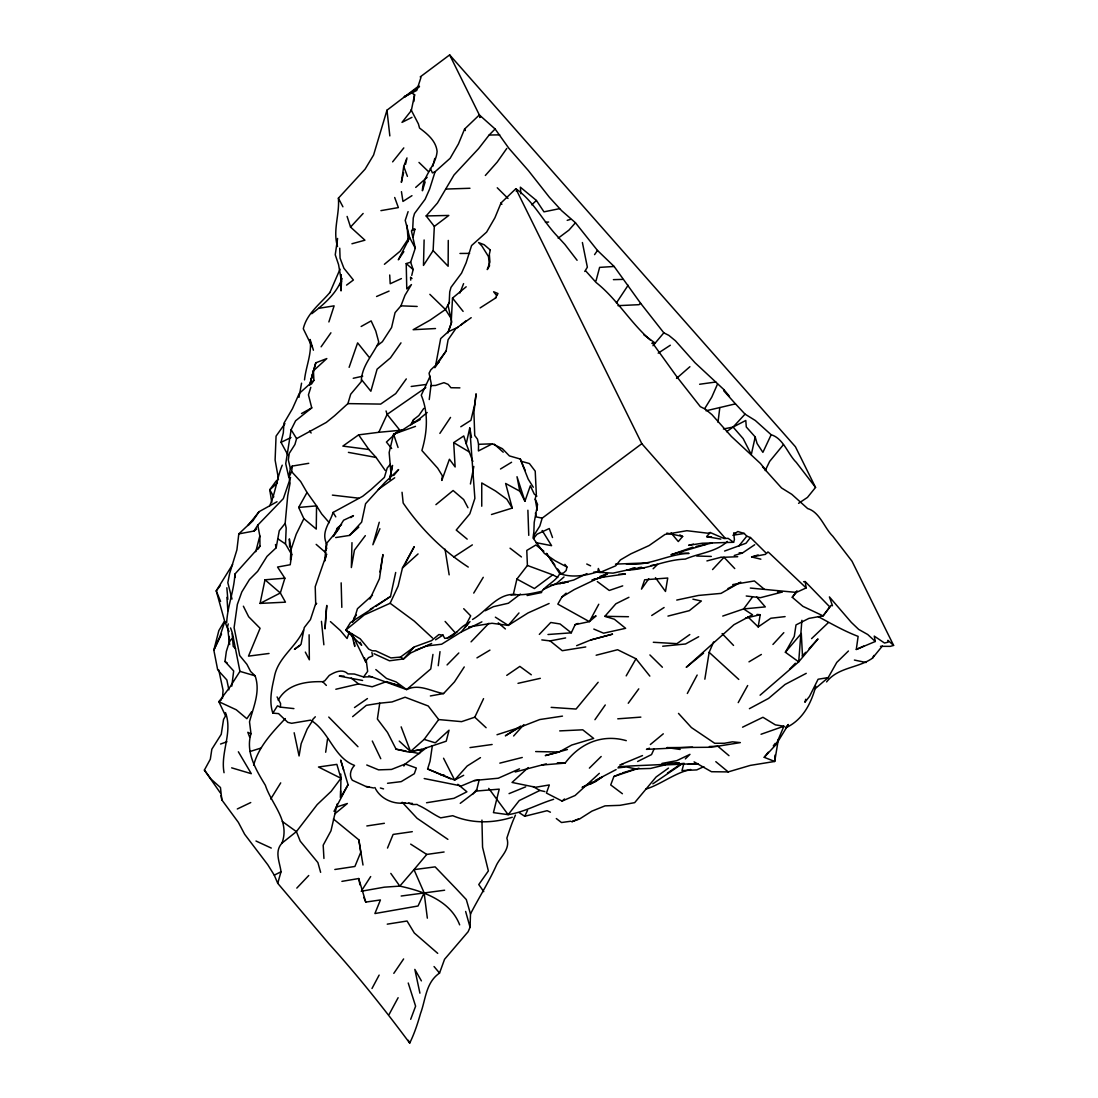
<?xml version="1.0" encoding="UTF-8"?>
<svg xmlns="http://www.w3.org/2000/svg" width="1098" height="1098" viewBox="0 0 1098 1098"><rect width="100%" height="100%" fill="white"/><g stroke="black" fill="none" stroke-linecap="round" stroke-linejoin="round"><path stroke-width="1.5" d="M418.983 85.836L386.976 110.198L373.594 155.01L365.085 169.161L338.39 198.189C339.776 214.508 332.57 230.402 337.525 246.528M448.272 240.421L448.135 266.251L433.12 250.605L434.328 226.408L426.161 215.949L437.457 203.02L454.037 174.966L478.659 148.546L489.132 135.04L495.116 129.001L479.346 114.947L449.658 54.9L420.246 76.887L420.946 77.519L416.746 90.448L404.339 96.83M402.046 492.275L403.172 503.021C420.52 528.385 442.412 550.345 468.256 567.062M224.047 772.718C220.245 752.295 232.968 732.613 225.502 712.616M343.619 770.041L340.696 760.104L348.066 784.699L340.558 797.656L340.627 790.917M340.751 779.113L340.805 774.063M361.201 891.26L384.355 887.17L399.796 886.113L414.001 869.643L435.137 866.871L456.233 888.817L466.293 899.55L470.493 913.948L470.081 927.288L468.119 931.735L444.553 959.295L439.543 973.061C425.681 982.641 425.804 999.331 420.507 1013.55C417.611 1023.748 414.426 1033.493 409.705 1043.1C384.314 1008.993 357.824 975.669 329.208 944.074L277.725 883.3L274.267 875.147L267.775 864.73L244.648 834.26L238.362 822.361L221.837 799.934L221.041 795.432M478.563 444.306L478.426 450.949L492.329 443.812L478.563 444.306L477.479 439.173L474.734 435.508L473.924 412.409L476.093 393.811L474.748 404.297L470.918 420.328L460.789 426.765M361.146 326.49L371.138 320.904L375.763 331.006L378.769 342.137C372.551 355.45 361.571 365.977 361.283 381.624L350.701 394.209L347.901 403.611L334.574 415.744L326.243 422.456L296.584 438.624L294.923 444.498L289.268 453.35L288.307 459.966L290.38 468.407L288.801 477.259L285.727 463.727L291.121 429.73L295.609 420.781L311.75 407.893L308.442 394.868L310.803 387.333M326.82 544.443C320.726 531.775 329.729 523.691 333.065 512.437L362.724 496.269L371.055 489.557L384.382 477.424L387.182 468.023L390.202 464.427M351.978 542.659L351.36 567.556L354.434 550.125L365.332 535.646M424.116 239.968L423.471 265.428L433.12 250.605M308.744 463.315L292.288 466.074L291.629 471.632L289.09 476.889L290.078 483.175L287.717 495.747L285.164 523.389L279.263 530.732L276.174 547.765L267.006 556.384L257.646 571.344L249.479 579.524L241.821 591.932L237.36 604.394L234.107 627.644L239.721 655.561L246.899 664.317L250.632 671.496L255.107 675.819C260.651 691.548 253.446 706.796 249.507 721.839L250.989 733.684C245.348 752.363 256.054 769.918 265.373 785.303C271.728 804.614 290.256 820.975 281.939 843.154C274.171 851.609 279.866 862.287 281.019 871.771L277.725 883.3M552.514 537.54L549.247 528.536L537.032 534.218L533.628 538.349L534.204 522.428L537.553 504.421L535.22 499.137L536.304 493.688L535.22 471.166L529.428 463.562L521.111 461.242L520.328 459.033L509.39 455.903L502.376 448.684L493.002 444.1M293.907 708.594L280.443 707.139L280.566 703.516L277.08 696.928M284.876 578.207L265.002 579.785L260.075 603.406L280.333 592.989L284.876 578.207L277.547 567.035L290.229 564.729L291.725 554.641L285.507 543.99L286.18 528.001L285.164 523.389M290.448 559.815L290.901 550.002L296.213 534.204L303.872 518.654L298.67 507.441L307.028 492.467L300.66 481.514L291.629 471.632M801.883 620.288L798.699 661.861L760.091 695.199M554.847 565.099L546.488 553.337L559.774 573.623L563.494 573.019L566.17 570.493L566.925 567.021L555.108 560.749L544.334 553.365L533.244 538.322L533.655 533.518L533.628 538.349M466.183 286.784L452.513 298.08L451.127 323.608L448.245 331.706L440.669 338.596L435.92 363.877M340.558 797.656L340.956 778.276L336.866 764.373L318.489 767.008L340.956 778.276L331.171 791.342L317.185 804.601L296.391 831.625L281.939 843.154M775.051 755.081L774.694 761.463L750.318 765.388L728.207 771.908L711.49 771.729L694.087 761.875M479.908 115.51L479.799 117.486L480.787 116.594M479.346 114.947L464.564 129.097L458.429 143.962L450.139 158.29L435.083 171.755L429.62 189.048L425.091 199.314L414.509 213.534L413.246 218.035L412.683 229.413L411.489 231.184L415.277 248.162L410.652 262.189L413.136 269.545L411.75 275.406M222.455 698.438L223.072 690.271L218.763 669.958M226.682 622.662C227.492 606.041 234.121 590.779 234.89 574.103L259.979 546.173L259.828 535.948L257.783 525.119L283.339 498.629L290.572 477.438M413.836 101.51L414.577 94.716L412.45 93.412M429.249 399.535L431.226 383.504L429.071 373.196L430.828 369.806L439.241 361.873M818.161 616.582C831.31 623.664 844.142 631.089 858.128 636.387L856.289 649.481L875.312 641.479L874.255 636.113L884.521 643.03L888.186 642.138L887.911 640.34L893.607 645.391L890.327 646.365L880.486 646.324M277.012 501.731L259.046 511.709L253.226 520.26L238.801 533.889L236.907 549.837L229.66 573.403L227.821 582.667L231.994 599.041M414.577 94.716L411.325 110.514M231.802 686.154L233.668 670.96L224.98 661.476L226.353 651.457L229.496 641.356L229.262 636.469M717.996 422.236L719.821 407.564L735.468 403.858L745.048 414.138L755.314 420.507L771.18 434.753C783.354 438.294 787.897 454.201 796.297 462.395L815.54 487.43L807.455 497.421L798.589 503.323M438.239 665.704L440.01 651.649M325.681 752.24L327.561 738.885M337.594 238.458L335.247 254.791L338.568 264.618L341.505 281.513L341.039 290.915L341.08 274.651L341.505 281.513L339.886 285.562M432.351 745.638L430.059 761.216L427.616 768.971L454.641 780.06L463.685 775.298M407.001 157.92L403.721 166.429L401.36 182.378L403.625 172.592M483.559 698.644L474.789 717.2L461.585 721.647L438.692 719.561L428.234 706L405.093 697.216L392.027 701.951L379.743 703.187L377.383 719.039L387.512 732.435L396.09 749.179L408.346 752.034L421.687 749.412L446.227 741.205L449.055 730.184L435.275 742.824L424.144 739.407L410.528 751.471L399.233 741.095M432.955 654.422L430.759 668.957L406.617 689.599L368.777 675.805M410.734 280.127L410.556 277.19L412.011 278.521M559.774 573.623C572.044 578.015 585.646 575.695 597.82 571.77L598.341 568.49L600.112 572.429L615.731 565.799L620.425 559.898L630.828 553.859L649.096 545.555L665.004 534.452L686.854 530.705L707.894 533.216L710.2 532.516L724.09 538.528L728.139 538.349L733.588 542.302L734.411 539.667L733.67 532.901L735.811 532.914L733.409 535.344M704.847 679.195L709.157 652.336L713.604 641.918M747.793 616.76L758.183 626.917L760.2 614.715L757.03 614.441M778.345 739.462L774.694 761.463L764.222 757.318L768.257 752.212M379.963 572.031L382.941 554.572L379.483 578.632L369.916 599.137M434.877 367.72L446.145 350.962L448.094 339.735L455.835 328.577L471.193 317.679M389.68 479.648L392.494 465.415L389.639 479.332M342.054 278.48C336.866 293.207 323.951 304.352 311.763 313.712M298.972 397.352L301.566 383.175M470.411 483.998L473.828 466.472M495.116 129.001L508.882 148.299L528.385 170.588L549.371 197.256L561.613 210.665L575.338 222.633L597.49 250.468L614.139 266.471L640.628 303.295L663.837 332.831L668.847 335.37L675.476 340.819L694.979 362.711L723.939 389.653L723.719 390.751L735.468 403.858M304.517 379.894C305.944 366.293 312.148 353.419 310.061 339.447M375.777 606.398L390.504 596.489L395.692 572.47M337.196 803.928L330.978 830.802L323.183 845.213L323.937 858.458M726.574 431.692L733.093 427.067L745.789 420.465L746.283 426.971L755.204 436.963L751.307 454.572L743.168 438.61L733.093 427.067L723.417 428.989M472.84 461.421L466.225 443.77L469.752 427.959L471.522 437.471M405.505 164.439L406.631 159.553M413.081 237.099L414.907 229.235L412.683 229.413M472.524 619.45C486.263 611.586 496.461 594.553 513.356 594.361L516.897 579.071L527.411 565.47L526.779 550.441L535.92 544.979L543.853 551.251M405.656 562.876L414.221 546.667L402.458 567.982L398.121 586.126L390.133 603.269L364.248 614.935L345.76 630.128L361.667 645.308L360.171 642.275M288.198 455.533L281.019 442.343L283.325 432.845L283.929 423.265L292.466 408.689L299.274 393.413L313.891 380.347L313.452 370.767L315.799 362.807L326.82 358.566L313.452 370.767L309.732 384.89M432.859 166.223L434.767 158.441M460.254 803.338L476.436 791.04L479.14 780.033L474.295 780.719M228.247 623.897L227.492 626.972L229.688 644.567M325.283 551.072L326.806 544.979M255.765 551.69L259.828 535.948M309.691 385.069L313.452 370.767M447.929 332.914L451.758 321.975L447.97 304.997L449.164 303.226L449.727 291.848L450.99 287.347L461.572 273.127L466.101 262.861L471.564 245.568L486.62 232.103L494.91 217.788L501.045 202.924L515.827 188.76C532.626 200.358 541.767 218.886 555.135 233.833L564.866 244.401L577.095 260.295M253.624 765.279C258.565 746.681 272.455 732.201 285.315 718.572M596.008 280.91L599.618 267.377L614.139 266.471M683.958 763.165L681.982 770.59L696.75 769.904L703.859 766.637M389.159 1014.346L398.121 997.711M336.262 532.626L337.608 527.713L341.574 524.693M311.269 379.153L315.799 362.807M805.726 699.261L804.875 702.308L809.542 696.352L818.106 679.237L828.208 677.59L836.772 662.423L848.438 651.004M379.263 522.25L372.881 544.759L379.908 528.728M515.827 188.76L641.822 443.688L542.179 518.16L539.859 525.956L533.793 535.618M353.666 621.084L357.468 608.704L372.483 595.212M269.724 505.753C275.488 492.824 276.833 478.426 282.227 465.181M425.159 181.952L422.401 190.75C422.634 175.529 436.002 165.935 437.1 151.414C435.975 140.819 427.438 134.025 419.546 128.054L418.407 123.923L411.036 109.731M250.975 733.766L247.819 732.311L249.617 737.005M232.598 564.537L216.237 590.834L224.761 621.578L220.108 635.934L213.836 650.153L217.692 669.876L226.847 679.95L228.878 689.832M328.878 321.947L334.121 305.834L318.887 308.318M408.099 211.626L405.231 220.369L409.691 237.676L415.277 248.162M349.274 632.064L347.092 638.528L340.394 630.554L330.429 621.605M352.568 622.36L354.201 617.501L356.438 615.113M349.123 367.336L357.619 342.864L369.024 357.125M524.926 501.223L517.007 476.71L519.793 491.163L524.926 501.223L530.334 485.783L534.259 494.073L536.895 496.118M815.787 686.236C811.134 703.461 802.803 719.972 785.743 727.823M470.493 913.948C479.099 897.244 488.898 881.982 496.584 864.826C501.031 856.124 510.474 849.125 506.864 838.117C509.445 830.335 512.011 822.553 515.456 815.1M377.149 345.76L382.365 341.725L391.588 327.52L395.06 312.656L400.948 305.834L404.997 295.238L411.448 284.574L406.768 288.911L406.219 263.589L410.652 262.189M410.693 1019.301L415.607 1006.18L408.236 983.012M621.07 773.486L613.878 776.519L610.721 784.933L622.401 793.73M560.392 572.387C556.906 580.76 547.367 584.205 541.877 591.273C532.681 593.332 522.95 595.692 513.356 594.361M459.897 293.029L463.589 283.641M329.894 292.535L340.037 269.147M387.498 848.068L393.111 834.425L412.285 831.68M764.222 757.318L776.204 744.389L783.89 726.231L775.339 724.858L762.945 717.282L742.564 727.192M717.516 384.08L711.779 397.133L704.71 408.634M423.801 408.387L418.846 415.538L413.63 419.573L411.585 424.144L420.177 419.587M404.887 96.048L404.366 97.228L419.518 86.687M654.161 748.822L651.526 754.587L637.622 761.504M373.663 787.966L366.128 786.566L352.321 780.239C348.766 775.696 350.687 769.163 354.53 765.43C333.518 757.524 329.235 731.186 310.624 720.137L291.629 723.308L287.758 722.333L278.563 713.604L272.826 713.137L277.451 705.836L280.443 707.139M444.086 851.993L426.765 854.436L414.001 869.643L424.13 892.798L418.05 906.001L374.898 913.55L380.43 899.948L365.771 902.089L363.809 897.45M385.192 470.424L376.079 457.441L368.887 449.494L342.864 446.104L358.621 434.863L378.81 432.296L387.127 414.399L425.791 387.608M771.18 434.753L762.89 452.362L757.085 443.537L755.204 436.963M547.984 634.507L571.276 632.819L575.16 624.638L578.152 623.403M519.189 812.644L524.72 816.281L527.52 810.406M221.535 634.081L213.836 650.153L218.845 630.595L224.239 621.564M430.128 376.216L421.261 395.198C428.632 412.999 427.273 432.406 421.893 450.509L437.718 468.215L442.37 475.791L441.821 480.444L449.425 459.225L455.135 466.966L453.694 442.618L463.768 435.947L466.225 443.77M325.571 550.702L326.833 548.067M765.21 470.575L769.657 461.407L783.45 444.621M337.608 527.713L333.312 536.51L343.619 520.219L353.446 515.621L350.811 517.638M409.691 237.676L398.327 259.814L403.844 251.634M374.047 653.722L389.474 660.79L403.597 658.924L414.097 646.996L431.555 640.628L438.898 634.534L443.002 635.275L444.745 638.377C454.298 637.938 458.552 627.987 466.307 624.227L470.685 615.854L463.713 608.704M413.63 419.573L410.666 425.146M333.998 811.353L348.066 784.699M371.989 988.502L379.139 975.093M826.602 681.913C838.021 667.117 858.32 668.188 872.485 658.169L873.939 655.424M687.334 693.469L697.161 675.05M598.767 604.243L589.365 621.633L575.16 624.638M220.314 792.866L204.393 770.082L210.308 759.253L211.845 749.193L221.247 734.288L223.553 719.423L226.064 714.99M449.521 302.128L445.459 309.499L430.087 320.136L413.136 329.716L435.508 328.535M738.213 702.624L747.669 685.536M809.061 648.657L817.996 638.94L798.699 661.861L785.372 652.253L794.266 636.428L796.009 624.913L808.91 618.394L823.088 615.882L829.525 607.4M626.189 675.888L635.989 658.773L617.611 649.728L596.145 655.231M566.115 593.153L561.901 597.024L557.839 604.12L589.365 621.633L596.077 615.923L593.085 617.172M616.431 302.897L628.125 285.26M495.322 298.107L497.998 293.55L493.633 291.766L496.571 295.499M270.712 799.015L280.717 782.874M473.732 593.085L483.257 577.315M584.754 271.453L587.361 267.198L582.393 242.521M776.204 744.389L788.378 724.515L785.358 727.727M232.46 633.532L239.94 671.372L230.141 686.758L218.859 701.704L225.474 715.649M238.801 533.889L253.981 531.048L257.783 525.119M312.71 720.425L307.166 729.072L301.154 743.689L299.068 755.959L294.154 732.75M362.066 889.915L370.685 876.561M311.393 384.19L313.891 380.347M258.126 549.014L259.979 546.173M464.248 666.939L454.462 681.913L443.551 693.565L430.361 695.954M409.197 237.456L400.084 251.236L384.41 264.289M403.872 766.061L405.231 764.002L426.697 747.532M439.873 433.394L450.523 417.418M393.811 973.363L403.625 958.938M251.73 711.614L246.858 718.682L236.262 709.775L218.859 701.704L221.398 699.824M321.096 346.817L330.923 332.804M594.567 254.64L597.49 250.468M594.938 719.698L605.259 704.971M506.782 148.45L497.202 162.092L485.343 175.474M400.99 342.864L390.463 357.879L377.094 369.175L370.863 391.231L361.764 379.935M648.781 578.728L641.465 589.132L644.677 579.785L667.735 578.015L665.484 591.465L655.451 577.672M284.931 423.636L276.065 436.126L275.104 460.035L278.274 477.657M406.301 378.92L395.733 393.606L380.677 404.091L347.901 403.611M303.473 630.211C295.733 647.477 277.533 657.839 274.28 677.384C271.604 688.954 268.955 701.498 272.826 713.137M875.312 641.479L867.722 634.507L858.691 629.415L851.334 622.401L829.402 596.9L832.476 605.739L830.953 605.451L823.088 615.882L802.885 606.329L792.262 597.285L796.97 590.793M424.144 739.407L438.692 719.561M628.234 703.255L638.775 688.858M435.673 365.058L446.145 350.962M752.487 597.051L743.62 608.937L722.745 616.06M278.178 700.153C287.251 683.985 306.04 681.213 322.771 681.721L324.802 680.76L329.235 675.448C334.684 672.113 342.439 668.339 347.929 673.884L354.338 674.021L363.603 676.944L371.893 676.766M426.93 645.926L441.616 644.224L461.38 631.899L468.283 622.95M220.341 585.536L216.237 590.834L220.588 601.416M792.262 597.285L796.366 592.412L806.152 587.924L769.355 553.049L767.941 551.951L766.541 553.461L750.456 537.54L745.995 543.249L724.584 551.045M411.077 110.857L401.992 122.386L411.956 117.349M773.294 745.844L775.312 743.291M259.046 511.709L248.024 525.489L253.226 520.26M392.631 161.859L403.803 147.914M738.762 546.131L746.777 536.181L750.456 537.54M290.38 468.407L292.288 466.074M315.744 604.545L316.677 603.378M872.485 658.169L882.339 646.049M663.837 332.831L652.967 345.719M465.044 627.576L469.999 621.578M393.77 475.42L398.629 469.587L384.822 482.557L365.565 503.721L361.64 522.14L349.411 535.44L335.7 537.567M447.421 637.952L457.193 631.679M339.076 528.673L326.216 543.812L324.747 561.023L326.614 554.051L315.222 586.675L315.702 603.639L310.446 619.574L304.27 627.562L301.03 644.306L294.429 649.357L299.727 645.706M785.372 652.253L801.293 633.477L802.542 656.659M679.813 534.918L682.654 536.442L678.289 541.547L671.098 532.969M598.149 682.27L576.066 709.047L551.169 707.373M518.983 612.959L508.264 625.393L491.986 623.266L468.572 626.999M720.81 539.104L706.632 536.634L710.2 532.516M472.483 794.403L476.669 789.613M593.812 629.058L603.584 633.189L625.613 628.317L614.358 619.231L604.861 616.321L615.868 603.79L628.921 597.298M575.476 222.729L568.929 230.127L558.155 238.197M513.617 735.989L523.842 724.639M733.093 427.067L745.048 414.138M772.937 644.457L783.821 632.654M351.936 243.756L364.948 240.201L350.537 227.066L363.136 213.465M712.561 569.574L724.007 557.276L737.705 556.713M471.056 641.85L488.912 623.28M541.932 765.032L565.127 763.096C579.785 743.442 602.033 733.656 626.285 740.656M296.803 888.104L308.744 875.504M789.586 669.3L795.35 663.233M802.267 655.945L805.712 652.308M312.793 719.41L315.318 716.774M539.324 634.397L550.743 622.484L560.062 623.966L571.276 632.819M447.064 664.935L458.813 652.967M727.411 541.424C715.937 552.143 699.22 553.104 685.276 559.115C665.127 559.609 646.832 569.738 626.546 570.15L635.124 568.339L631.94 568.448M229.496 641.356L233.462 637.389M349.411 535.44L358.826 527.136M589.379 768.12L601.182 756.495M653.132 568.764L657.578 564.399L651.155 565.525M685.317 758.91L689.969 754.353L676.711 760.681L661.984 763.412M811.573 638.624L828.221 622.744M531.734 204.804L536.414 200.467L520.37 187.195L520.864 193.77M402.458 567.982L418.064 553.927M516.28 191.299L517.282 190.407M277.369 483.038L269.765 489.763L271.782 502.431M599.343 773.335L575.105 795.501L562.094 801.073L546.42 793.072L549.329 784.946L535.591 787.266L512.052 782.449L528.193 767.584M415.703 187.401L427.136 177.354M562.094 801.073L564.482 798.973M676.519 378.412L689.901 366.718M564.015 576.958L556.919 583.134L543.359 589.475M815.334 688.583L828.208 677.59M640.628 303.295L638.995 304.681L617.968 305.669M427.177 412.505L419.889 418.571L403.186 429.524L393.578 434.204L389.159 452.5L390.998 473.883M352.636 716.651L366.348 705.341L379.743 703.187M650.359 744.513L663.288 733.821M435.92 504.655L453.117 490.518L463.658 499.549L467.968 507.729M334.835 813.81L347.366 803.503L336.194 807.181M372.881 608.223L350.454 622.552L345.76 630.128L360.213 638.83L368.695 649.096L372.112 650.757L375.722 650.84L390.929 657.922L400.482 657.084L413.74 647.34M703.544 653.173L686.236 667.323L733.958 624.707L752.514 614.77L743.62 608.937L765.292 606.892L756.618 596.914M460.652 325.145L465.909 320.877M363.603 676.944L367.652 671.358L366.252 660.378L368.489 657.647L372.716 655.849L371.879 652.514M520.397 594.087L508.401 603.227L493.469 606.659L485.234 610.749M434.328 226.408L448.808 215.441L426.161 215.949M253.981 531.048L256.507 529.154M346.57 285.109L353.391 280.004L343.907 268.228L340.078 258.181L339.735 248.175M557.784 577.479L552.733 574.83L534.397 588.528L516.897 579.071M278.48 479.318L276.078 481.116L269.765 489.763L273.8 496.872M668.476 768.106L656.11 776.986L634.671 802.652L619.917 805.342L605.039 805.863L591.946 811.12L579.62 818.957L571.715 821.757L578.509 818.93M378.275 489.475L394.704 477.781M689.805 634.548L676.917 643.661L653.31 642.275M354.489 707.551L367.446 698.561M506.754 675.366L519.862 666.404L531.308 674.803M758.183 626.917L770.837 618.243L785.097 616.609M681.693 763.494L667.46 773.074M734.246 555.478L742.317 553.09L754.71 544.732M652.843 783.821L682.805 763.357M329.963 292.384C320.438 303.762 306.74 313.493 303.295 328.755L312.079 346.762M658.196 353.158L670.329 345.239M453.762 557.015L472.346 544.883M651.718 615.498L664.098 607.51M480.128 307.92L496.2 297.613M435.577 639.818L443.112 634.987M411.956 195.677L402.952 201.414L401.443 191.656M520.768 726.039L505.341 735.811L518.75 727.713L539.749 719.547L562.478 716.116M370.287 609.266L390.504 596.489M480.471 757.62L467.158 766.02L454.641 780.06L443.551 758.238M466.307 624.227L467.775 623.307M590.202 784.219L602.514 776.711L595.459 781.68L582.132 787.39L592.33 782.05M500.496 468.997L511.586 462.258M561.901 597.024L574.213 589.599L607.551 573.691L600.057 576.409M476.957 657.88L489.941 650.112M748.987 661.847L761.367 654.463M740.711 582.091L721.029 593.387L698.452 595.445L676.739 600.071M301.511 413.548L311.75 407.893M698.685 636.716L685.564 643.977L662.698 646.228M567.419 749.536L545.281 755.589L559.019 752.034L571.742 745.034L593.647 738.432L582.736 729.813L559.706 730.897M749.399 708.677L768.573 698.41L785.07 684.452L806.248 673.349M595.24 780.527L616.129 769.574M727.947 588.542L739.297 582.805M274.267 875.147L281.019 871.771M461.38 631.899L481.885 621.852M544.841 791.576L539.859 790.45L519.244 800.552L508.154 814.661L493.441 812.63L499.219 789.146L476.436 791.04M586.922 573.595L573.719 580.019L559.843 583.491L562.835 582.201M281.019 442.343L290.997 437.526M237.305 808.979L250.742 802.542M401.415 278.59L390.202 283.737L389.708 275.008M448.245 331.706L458.017 327.273M431.651 643.469L410.817 652.898L403.597 658.924L400.482 657.084M856.289 649.481L863.714 646.118M549.11 603.488L528.056 612.931L508.264 625.393L495.363 617.172M642.508 755.561L620.946 764.565M519.478 768.847L498.245 778.221L474.583 780.431L461.325 785.962L424.212 778.551M376.559 296.501L389.076 291.08M435.083 171.755L432.434 172.894L430.265 168.419M411.544 230.649L414.907 229.235M509.06 793.621L525.709 786.827M576.628 645.679L590.751 639.969L612.451 634.164L590.751 639.969M415.428 650.208L428.934 645.075M649.467 748.218L646.475 749.358L692.564 747.162M690.683 769.478C674.254 773.061 661.257 784.315 645.72 789.174M415.497 426.367L393.578 434.204L398.052 447.49M220.547 744.032L226.929 741.795M761.038 734.26L783.89 726.231M613.878 776.519L638.94 768.147M553.653 799.289C537.938 804.107 524.322 812.095 508.154 814.661L488.72 788.364M692.852 547.161L670.988 554.751L706.494 544.334M622.717 585.865L609.253 590.463L597.326 581.569M497.01 734.74L518.75 727.713M626.08 563.713C648.177 567.048 667.543 553.982 689.064 553.392L679.388 553.049M250.001 751.512L260.583 748.191M491.479 514.509L512.244 508.086L505.629 483.463L519.793 491.163M760.859 559.184L751.622 556.947L758.155 554.943M622.511 772.882L635.715 768.888L650.496 768.449L665.059 764.908M567.199 220.355L570.631 219.339M605.822 576.038L592.028 579.977L602.624 577.191L625.407 573.98L618.75 574.309M546.282 763.865L515.168 771.976M619.67 765.073L622.882 764.222M706.906 560.927L720.439 557.413M667.955 616.102L689.324 610.653L701.361 601.018L692.92 599.179M499.823 763.137L522.264 757.469M693.414 544.155L688.611 545.308L702.267 543.236L733.588 542.302M706.014 410.789L719.821 407.564M335.823 689.256L358.524 683.944L372.167 686.772L386.51 681.611L400.454 686.195L391.368 683.574L394.676 684.095M745.556 618.119L760.2 614.715M517.995 683.34L540.34 678.331M353.227 378.288L362.724 376.189M635.124 568.339L612.986 573.142L593.812 572.044M696.036 546.475L711.957 543.057M527.067 595.528L541.657 592.536M559.582 208.661L543.977 211.845L536.414 200.467M550.565 585.344L568.27 581.844L559.843 583.491M541.822 639.914L550.112 640.903L565.621 637.938M751.622 556.947L765.649 554.312M512.286 817.255C492.398 823.473 471.838 823.651 452.76 815.704L440.682 817.845C432.736 814.14 426.038 808.54 417.995 805.136M638.322 567.776L641.534 567.213M380.91 210.638L398.368 207.591L394.69 197.489M732.737 584.589L754.395 580.952L764.235 589.201M341.903 881.365L358.717 878.537L365.771 902.089M426.546 802.748L453.954 798.328L466.911 791.795L457.811 784.301M585.769 646.942L562.258 650.702L550.112 640.903M387.251 924.159L407.056 921.016L414.303 932.998L437.718 953.352M733.011 535.22L744.279 533.463L746.777 536.181M366.828 825.957L384.369 823.294M334.835 869.492L354.901 866.473L360.748 852.322L358.854 839.874L333.421 818.984M401.168 896.023L444.621 890.217M469.999 747.587L492.124 744.485M570.74 821.249L561.503 822.526L556.302 818.545M699.618 384.259L715.827 382.008M524.72 816.281L547.106 810.695L550.414 812.191M411.201 386.469L426.189 384.465M269.024 653.475L248.491 656.137L260.075 628.289L248.67 616.76L243.372 606.206M618.49 766.843C638.803 765.045 659.088 765.375 679.456 763.055L667.625 763.014M617.913 767.927L626.107 766.912L635.715 768.888M387.539 783.286L401.209 781.625L414.317 773.719L416.334 768.01L405.231 764.002L391.506 769.437L378.563 769.863L366.759 764.99M378.81 432.296L402.856 430.059M510.995 595.02L515.703 594.553M545.445 222.318L548.629 222.029M298.67 507.441L316.553 505.862L321.728 514.001L329.235 522.689M803.571 581.72L805.205 581.569L829.786 606.919M694.897 763.673L664.853 764.922M374.898 787.513C379.963 798.644 393.496 804.861 405.313 802.789M617.762 718.819L640.848 717.118M698.108 763.686L688.281 764.263L697.065 763.81M260.075 603.406L285.466 602.171L280.333 592.989L265.002 579.785M430.759 385.645L435.618 385.439L443.949 382.68L448.149 384.369L450.935 387.731L459.897 387.869M615.498 564.111L649.083 562.807M709.39 746.53L717.817 746.215L740.354 742.605L732.393 741.823L724.337 743.277L714.688 743.277L691.411 727.562L678.509 713.412M446.351 189.048L469.958 188.266M651.91 343.345L655.341 343.235L643.73 334.725M613.398 279.647L622.786 279.386M417.158 804.436L412.779 804.546L408.662 803.091M632.434 568.503L644.032 568.201M489.132 135.04L499.727 134.848M777.549 592.11L782.229 592.055L760.392 597.696L746.228 595.994M459.966 253.46L469.615 253.391M344.017 676.094L339.309 676.107L362.587 680.472M604.861 616.321L628.468 616.719M535.659 751.567L559.019 752.034M440.627 774.721L443.921 774.804M696.708 556.027L711.298 556.425M401.456 803.118L412.491 803.42M721.029 557.18L724.007 557.276L734.754 568.572M400.948 305.834L417.171 306.452M557.345 762.794L565.127 763.096M706.632 536.634L711.518 537.004M366.128 786.566L369.244 786.813M796.366 592.412L750.332 588.061M739.146 552.788L742.317 553.09M332.392 495.116L358.579 498.163M666.98 747.573L680.129 749.454M667.241 747.628L709.83 747.271L717.817 746.215L728.976 755.671M348.409 452.376L376.079 457.441M396.09 749.179L406.068 751.046M409.389 751.677L419.367 753.544L421.687 749.412L410.528 751.471L401.154 726.862M535.797 542.604L551.58 545.665L542.151 530.499M854.409 660.063L866.102 662.506M666.802 533.106L682.654 536.442M542.179 518.16L536.236 516.897L535.412 513.041M744.279 533.463L737.815 531.514L735.811 532.901M443.551 693.565C431.294 691.493 418.997 683.34 406.617 689.599L396.062 681.899L386.51 678.44L375.818 669.56M459.664 924.845C450.304 900.538 423.169 891.178 399.796 886.113L390.806 873.404M597.82 571.77L600.112 572.429M239.94 671.372L255.107 675.819M380.375 787.98L383.545 788.899M231.664 767.845L251.291 773.678L238.362 751.787M527.411 565.47L552.733 574.83M427.616 768.971L450.688 778.866M255.985 841.013L271.275 848.068M586.757 564.015L590.6 565.854M532.997 786.539L539.859 790.45M453.694 442.618L469.134 451.841M805.205 581.569L806.152 587.924M410.679 844.129L426.765 854.436M447.888 839.366L417.075 818.285L402.156 802.24M278.219 539.049L285.507 543.99M224.98 661.476L227.341 663.082M282.337 821.482L296.391 831.625L300.234 841.164L317.898 862.589L320.63 872.334M390.133 603.269L414.234 621.084L432.502 637.979M510.048 548.204L521.44 556.961M351.182 678.056L358.524 683.944M715.8 761.669L728.207 771.908M467.185 539.132L456.233 530.059L469.82 513.823L474.871 498.382L469.752 427.959M303.872 518.654L316.265 529.071L316.553 505.862L307.028 492.467M709.157 652.336L738.776 679.429M498.259 622.841L505.396 628.962M406.219 263.589L413.136 269.545M316.169 544.375L325.749 552.719M494.306 444.168L503.213 452.198M474.789 717.2L486.112 727.713M454.901 632.407L445.115 621.441M328.755 717.063L357.962 746.722M235.535 648.602L233.229 646.393L232.035 632.105L230.58 627.932M418.983 162.422L428.563 171.686M429.853 294.333L445.459 309.499L450.921 318.118M762.506 466.801L781.529 487.951L791.795 494.32L807.661 508.566C819.835 512.107 824.378 528.014 832.778 536.208L852.021 561.243L893.607 645.391M649.906 654.943L662.396 667.241M585.852 271.069L596.063 282.474C617.062 299.109 630.403 322.757 650.62 340.284M497.257 187.785L508.003 198.45M722.113 633.573L733.546 645.432M322.771 681.721L326.353 685.427M449.658 54.9L795.446 446.79L815.54 487.43M641.822 443.688L725.339 538.349M434.039 966.556L439.543 973.061M729.47 396.364L723.939 389.653M765.951 470.177L760.42 463.466L731.46 436.537L711.957 414.646L705.328 409.183L700.332 406.658L677.109 377.108L652.404 342.823M557.633 569.011L559.472 571.262M391.67 448.533L386.427 442.069L399.562 429.853L387.127 414.399L386.057 410.968M635.989 658.773L649.838 676.094M463.123 311.393L452.513 298.08M309.567 430.992L311.146 433.01M564.894 564.345L566.925 567.021M386.976 110.198L389.831 135.905M204.393 770.082L211.036 779.113L220.465 787.54L221.837 799.934M483.765 891.658L478.769 884.549L488.377 870.934L482.557 847.217L481.94 820.096M358.621 434.863L368.887 449.494M533.285 487.265L528.207 479.153L521.111 461.242M291.121 429.73L296.584 438.624M333.065 512.437L335.782 516.856M512.244 508.086L506.892 499.288L495.569 491.026L481.748 482.942L481.748 506.219M464.564 129.097L465.387 130.538M501.045 202.924L501.868 204.352M421.399 980.871L414.838 969.397L419.916 993.168M338.39 198.189L342.919 206.795M305.326 652.102L309.348 659.802L309.114 634.795M408.332 1040.314L409.705 1043.1M372.291 741.026L380.759 758.704M559.623 572.854L560.104 573.938M520.328 459.033L525.201 470.493M224.761 621.578L229.015 631.597M403.721 166.429L407.427 176.366M352.444 634.822L365.854 662.176L364.509 657.867M347.105 216.43L350.537 227.066M310.185 339.762L313.424 350.207M465.634 911.464L470.081 927.288M351.593 633.587L354.764 646.447L354.53 643.236M275.474 544.526L276.174 547.765M358.717 878.537L359.966 884.892M535.22 499.137L537.197 510.199M358.854 839.874L362.999 865.018M445.047 549.192L449.164 574.844M291.725 554.641L289.35 538.885L289.625 546.955M424.13 892.798L427.342 918.161M321.453 621.331L323.869 644.787M226.847 587.759L227.821 599.316M407.056 225.282L408.209 241.574M226.943 597.367L227.849 610.694M234.89 574.103L235.096 577.493M527.891 510.241L528.756 535.344M341.162 582.846L341.821 607.359M325.969 612.945L325.035 628.88L326.792 605.423L325.969 612.945M490.298 250.001L489.337 254.242L489.914 262.038L487.265 269.573L489.516 265.881L488.473 256.548L481.802 245.883L478.577 242.562L484.163 244.73L490.298 250.001"/></g></svg>
